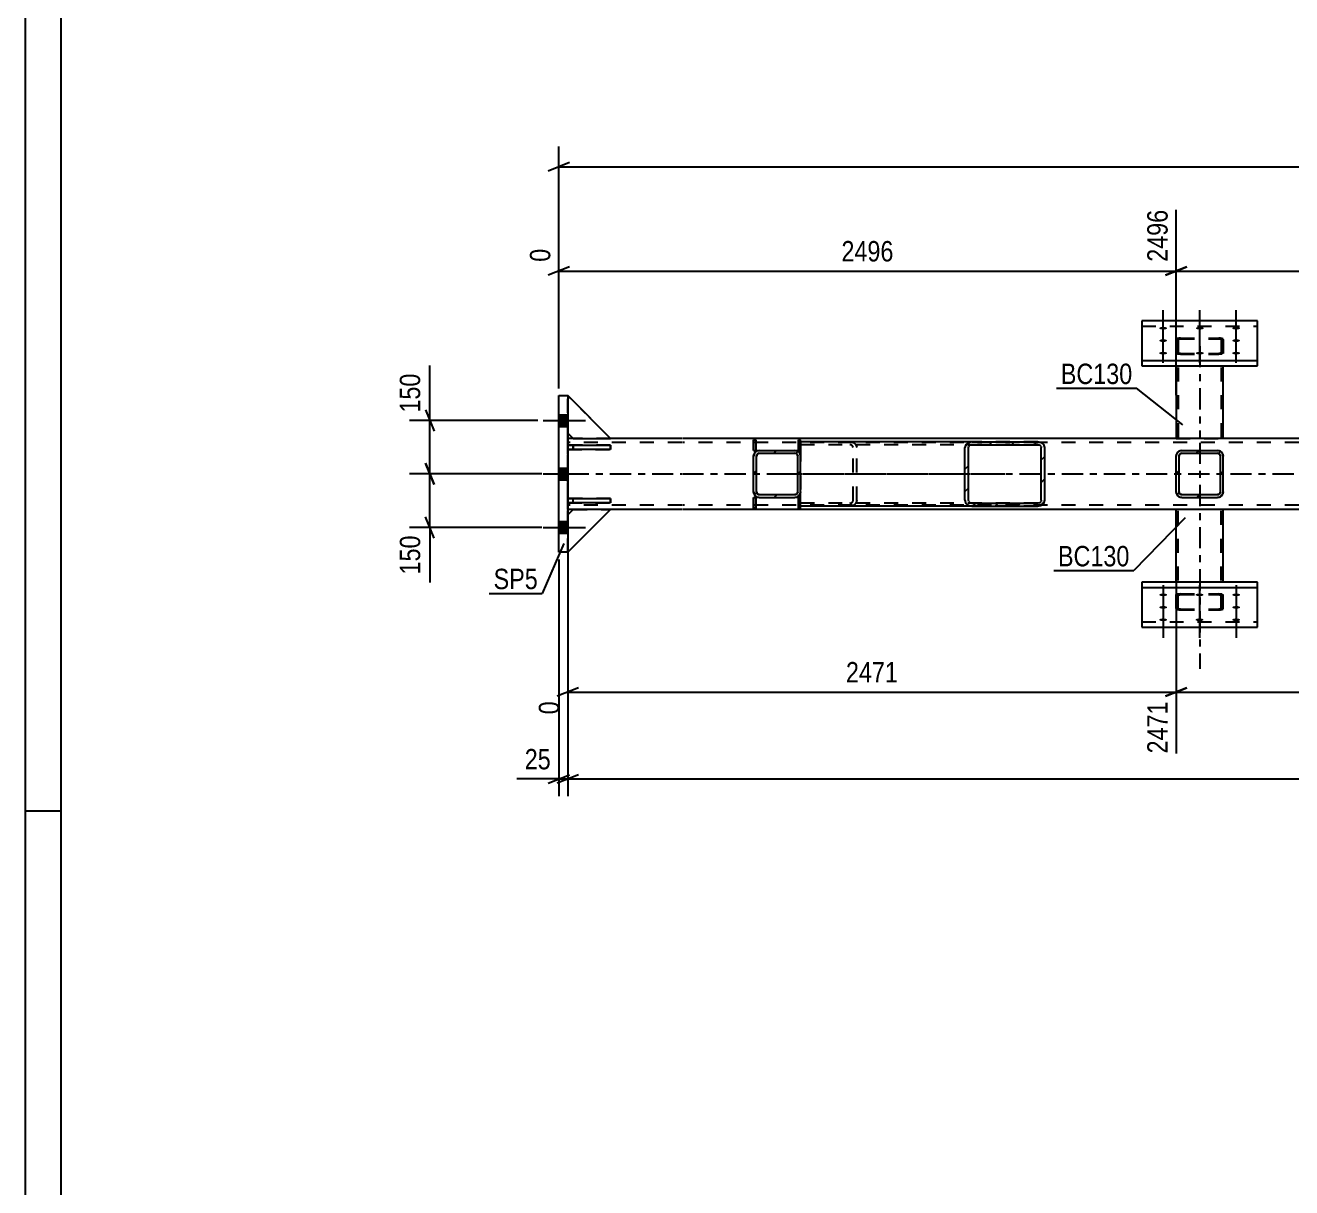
# Model space of a CAD drawing. Header units: millimetres. Extents: x 0 to 1189, y 0 to 841.
# Drawn here: x 0 to 177.8, y 245.1 to 408.3 of the extents above; entities that cross this region are included whole.
import ezdxf

# ---------------------------------------------------------------- set-up
doc = ezdxf.new("R2010")
doc.units = ezdxf.units.MM
doc.linetypes.add('DXK_LINE_DOT2', pattern=[3.9198, 1.9599, -1.9599])
doc.linetypes.add('DXK_LINE_DOT3', pattern=[5.9187, 2.979, -0.9799, 0.9799, -0.9799])
doc.styles.add('Arial Narrow', font='ARIALN.TTF', dxfattribs={"height": 0.2})

# ---------------------------------------------------------------- blocks, each defined once
blk = doc.blocks.new('Unknown-814738513-1135')
at = {"color": 5, "linetype": 'Continuous'}
for p, q in [((0, 841), (0, 0)), ((5, 836), (5, 5)), ((5, 298), (0, 298))]:
    blk.add_line(p, q, dxfattribs=at)
blk = doc.blocks.new('Part-814738513-6365 - 6341')
at = {"color": 2, "linetype": 'Continuous'}
for p, q in [((173.01, 330.15), (156.76, 330.15)), ((156.76, 330.15), (156.76, 323.84)), ((156.76, 329.4), (173.01, 329.4)), ((173.01, 323.84), (173.01, 330.15)), ((156.76, 323.84), (173.01, 323.84))]:
    blk.add_line(p, q, dxfattribs=at)
at = {"color": 7, "linetype": 'DXK_LINE_DOT2'}
blk.add_line((156.76, 324.59), (173.01, 324.59), dxfattribs=at)
blk = doc.blocks.new('Bolt-814738513-6357 - 6341')
at = {"linetype": 'Continuous'}
for points in [[(159.76, 365.62), (159.65, 365.62), (159.54, 365.64), (159.44, 365.66), (159.35, 365.68), (159.29, 365.71), (159.24, 365.75), (159.22, 365.79), (159.22, 365.83), (159.24, 365.87), (159.29, 365.9), (159.35, 365.93), (159.44, 365.96), (159.54, 365.98), (159.65, 365.99), (159.76, 366), (159.88, 365.99), (159.99, 365.98), (160.09, 365.96), (160.17, 365.93), (160.24, 365.9), (160.29, 365.87), (160.31, 365.83), (160.31, 365.79), (160.29, 365.75), (160.24, 365.71), (160.17, 365.68), (160.09, 365.66), (159.99, 365.64), (159.88, 365.62)], [(164.91, 365.62), (164.8, 365.62), (164.69, 365.64), (164.59, 365.66), (164.5, 365.68), (164.44, 365.71), (164.39, 365.75), (164.37, 365.79), (164.37, 365.83), (164.39, 365.87), (164.44, 365.9), (164.5, 365.93), (164.59, 365.96), (164.69, 365.98), (164.8, 365.99), (164.91, 366), (165.03, 365.99), (165.14, 365.98), (165.24, 365.96), (165.32, 365.93), (165.39, 365.9), (165.44, 365.87), (165.46, 365.83), (165.46, 365.79), (165.44, 365.75), (165.39, 365.71), (165.32, 365.68), (165.24, 365.66), (165.14, 365.64), (165.03, 365.62)], [(170.01, 365.62), (169.9, 365.62), (169.79, 365.64), (169.69, 365.66), (169.6, 365.68), (169.54, 365.71), (169.49, 365.75), (169.47, 365.79), (169.47, 365.83), (169.49, 365.87), (169.54, 365.9), (169.6, 365.93), (169.69, 365.96), (169.79, 365.98), (169.9, 365.99), (170.01, 366), (170.13, 365.99), (170.24, 365.98), (170.34, 365.96), (170.42, 365.93), (170.49, 365.9), (170.54, 365.87), (170.56, 365.83), (170.56, 365.79), (170.54, 365.75), (170.49, 365.71), (170.42, 365.68), (170.34, 365.66), (170.24, 365.64), (170.13, 365.62)], [(159.76, 363.88), (159.65, 363.88), (159.54, 363.89), (159.44, 363.91), (159.35, 363.94), (159.29, 363.97), (159.24, 364.01), (159.22, 364.04), (159.22, 364.08), (159.24, 364.12), (159.29, 364.16), (159.35, 364.19), (159.44, 364.22), (159.54, 364.24), (159.65, 364.25), (159.76, 364.25), (159.88, 364.25), (159.99, 364.24), (160.09, 364.22), (160.17, 364.19), (160.24, 364.16), (160.29, 364.12), (160.31, 364.08), (160.31, 364.04), (160.29, 364.01), (160.24, 363.97), (160.17, 363.94), (160.09, 363.91), (159.99, 363.89), (159.88, 363.88)], [(170.01, 363.88), (169.9, 363.88), (169.79, 363.89), (169.69, 363.91), (169.6, 363.94), (169.54, 363.97), (169.49, 364.01), (169.47, 364.04), (169.47, 364.08), (169.49, 364.12), (169.54, 364.16), (169.6, 364.19), (169.69, 364.22), (169.79, 364.24), (169.9, 364.25), (170.01, 364.25), (170.13, 364.25), (170.24, 364.24), (170.34, 364.22), (170.42, 364.19), (170.49, 364.16), (170.54, 364.12), (170.56, 364.08), (170.56, 364.04), (170.54, 364.01), (170.49, 363.97), (170.42, 363.94), (170.34, 363.91), (170.24, 363.89), (170.13, 363.88)], [(159.76, 362.11), (159.65, 362.12), (159.54, 362.13), (159.44, 362.15), (159.35, 362.18), (159.29, 362.21), (159.24, 362.24), (159.22, 362.28), (159.22, 362.32), (159.24, 362.36), (159.29, 362.4), (159.35, 362.43), (159.44, 362.45), (159.54, 362.47), (159.65, 362.49), (159.76, 362.49), (159.88, 362.49), (159.99, 362.47), (160.09, 362.45), (160.17, 362.43), (160.24, 362.4), (160.29, 362.36), (160.31, 362.32), (160.31, 362.28), (160.29, 362.24), (160.24, 362.21), (160.17, 362.18), (160.09, 362.15), (159.99, 362.13), (159.88, 362.12)], [(164.91, 362.11), (164.8, 362.12), (164.69, 362.13), (164.59, 362.15), (164.5, 362.18), (164.44, 362.21), (164.39, 362.24), (164.37, 362.28), (164.37, 362.32), (164.39, 362.36), (164.44, 362.4), (164.5, 362.43), (164.59, 362.45), (164.69, 362.47), (164.8, 362.49), (164.91, 362.49), (165.03, 362.49), (165.14, 362.47), (165.24, 362.45), (165.32, 362.43), (165.39, 362.4), (165.44, 362.36), (165.46, 362.32), (165.46, 362.28), (165.44, 362.24), (165.39, 362.21), (165.32, 362.18), (165.24, 362.15), (165.14, 362.13), (165.03, 362.12)], [(170.01, 362.11), (169.9, 362.12), (169.79, 362.13), (169.69, 362.15), (169.6, 362.18), (169.54, 362.21), (169.49, 362.24), (169.47, 362.28), (169.47, 362.32), (169.49, 362.36), (169.54, 362.4), (169.6, 362.43), (169.69, 362.45), (169.79, 362.47), (169.9, 362.49), (170.01, 362.49), (170.13, 362.49), (170.24, 362.47), (170.34, 362.45), (170.42, 362.43), (170.49, 362.4), (170.54, 362.36), (170.56, 362.32), (170.56, 362.28), (170.54, 362.24), (170.49, 362.21), (170.42, 362.18), (170.34, 362.15), (170.24, 362.13), (170.13, 362.12)]]:
    blk.add_hatch(color=1, dxfattribs=at).paths.add_polyline_path(points)
at = {"color": 1, "linetype": 'Continuous'}
for p, q in [((159.76, 364.44), (159.76, 368.34)), ((164.91, 364.44), (164.91, 368.34)), ((170.01, 364.44), (170.01, 368.34)), ((159.76, 362.7), (159.76, 366.6)), ((170.01, 362.7), (170.01, 366.6)), ((159.76, 360.94), (159.76, 364.84)), ((164.91, 360.94), (164.91, 364.84)), ((170.01, 360.94), (170.01, 364.84))]:
    blk.add_line(p, q, dxfattribs=at)
blk = doc.blocks.new('Part-814738513-6400 - 6341')
at = {"color": 7, "linetype": 'DXK_LINE_DOT2'}
for p, q in [((82.16, 350.34), (76.16, 356.34)), ((76.16, 356.34), (76.16, 351.09)), ((76.16, 351.09), (76.91, 350.34)), ((76.91, 350.34), (82.16, 350.34))]:
    blk.add_line(p, q, dxfattribs=at)
blk = doc.blocks.new('Part-814738513-6358 - 6341')
at = {"color": 2, "linetype": 'Continuous'}
for p, q in [((173.01, 366.83), (156.76, 366.83)), ((156.76, 366.83), (156.76, 360.52)), ((173.01, 360.52), (173.01, 366.83)), ((156.76, 361.28), (173.01, 361.28)), ((156.76, 360.52), (173.01, 360.52))]:
    blk.add_line(p, q, dxfattribs=at)
at = {"color": 7, "linetype": 'DXK_LINE_DOT2'}
blk.add_line((156.76, 366.08), (173.01, 366.08), dxfattribs=at)
blk = doc.blocks.new('Bolt-814738513-6364 - 6341')
at = {"linetype": 'Continuous'}
for points in [[(159.76, 328.56), (159.88, 328.55), (159.99, 328.54), (160.09, 328.52), (160.17, 328.5), (160.24, 328.46), (160.29, 328.43), (160.31, 328.39), (160.31, 328.35), (160.29, 328.31), (160.24, 328.28), (160.17, 328.24), (160.09, 328.22), (159.99, 328.2), (159.88, 328.19), (159.76, 328.18), (159.65, 328.19), (159.54, 328.2), (159.44, 328.22), (159.35, 328.24), (159.29, 328.28), (159.24, 328.31), (159.22, 328.35), (159.22, 328.39), (159.24, 328.43), (159.29, 328.46), (159.35, 328.5), (159.44, 328.52), (159.54, 328.54), (159.65, 328.55)], [(164.86, 328.56), (164.98, 328.55), (165.09, 328.54), (165.19, 328.52), (165.27, 328.5), (165.34, 328.46), (165.39, 328.43), (165.41, 328.39), (165.41, 328.35), (165.39, 328.31), (165.34, 328.28), (165.27, 328.24), (165.19, 328.22), (165.09, 328.2), (164.98, 328.19), (164.86, 328.18), (164.75, 328.19), (164.64, 328.2), (164.54, 328.22), (164.45, 328.24), (164.39, 328.28), (164.34, 328.31), (164.32, 328.35), (164.32, 328.39), (164.34, 328.43), (164.39, 328.46), (164.45, 328.5), (164.54, 328.52), (164.64, 328.54), (164.75, 328.55)], [(170.01, 328.56), (170.13, 328.55), (170.24, 328.54), (170.34, 328.52), (170.42, 328.5), (170.49, 328.46), (170.54, 328.43), (170.56, 328.39), (170.56, 328.35), (170.54, 328.31), (170.49, 328.28), (170.42, 328.24), (170.34, 328.22), (170.24, 328.2), (170.13, 328.19), (170.01, 328.18), (169.9, 328.19), (169.79, 328.2), (169.69, 328.22), (169.6, 328.24), (169.54, 328.28), (169.49, 328.31), (169.47, 328.35), (169.47, 328.39), (169.49, 328.43), (169.54, 328.46), (169.6, 328.5), (169.69, 328.52), (169.79, 328.54), (169.9, 328.55)], [(159.76, 326.8), (159.88, 326.79), (159.99, 326.78), (160.09, 326.76), (160.17, 326.74), (160.24, 326.7), (160.29, 326.67), (160.31, 326.63), (160.31, 326.59), (160.29, 326.55), (160.24, 326.52), (160.17, 326.48), (160.09, 326.46), (159.99, 326.44), (159.88, 326.43), (159.76, 326.42), (159.65, 326.43), (159.54, 326.44), (159.44, 326.46), (159.35, 326.48), (159.29, 326.52), (159.24, 326.55), (159.22, 326.59), (159.22, 326.63), (159.24, 326.67), (159.29, 326.7), (159.35, 326.74), (159.44, 326.76), (159.54, 326.78), (159.65, 326.79)], [(170.01, 326.8), (170.13, 326.79), (170.24, 326.78), (170.34, 326.76), (170.42, 326.74), (170.49, 326.7), (170.54, 326.67), (170.56, 326.63), (170.56, 326.59), (170.54, 326.55), (170.49, 326.52), (170.42, 326.48), (170.34, 326.46), (170.24, 326.44), (170.13, 326.43), (170.01, 326.42), (169.9, 326.43), (169.79, 326.44), (169.69, 326.46), (169.6, 326.48), (169.54, 326.52), (169.49, 326.55), (169.47, 326.59), (169.47, 326.63), (169.49, 326.67), (169.54, 326.7), (169.6, 326.74), (169.69, 326.76), (169.79, 326.78), (169.9, 326.79)], [(159.76, 325.05), (159.88, 325.05), (159.99, 325.04), (160.09, 325.02), (160.17, 324.99), (160.24, 324.96), (160.29, 324.92), (160.31, 324.88), (160.31, 324.85), (160.29, 324.81), (160.24, 324.77), (160.17, 324.74), (160.09, 324.71), (159.99, 324.69), (159.88, 324.68), (159.76, 324.68), (159.65, 324.68), (159.54, 324.69), (159.44, 324.71), (159.35, 324.74), (159.29, 324.77), (159.24, 324.81), (159.22, 324.85), (159.22, 324.88), (159.24, 324.92), (159.29, 324.96), (159.35, 324.99), (159.44, 325.02), (159.54, 325.04), (159.65, 325.05)], [(164.86, 325.05), (164.98, 325.05), (165.09, 325.04), (165.19, 325.02), (165.27, 324.99), (165.34, 324.96), (165.39, 324.92), (165.41, 324.88), (165.41, 324.85), (165.39, 324.81), (165.34, 324.77), (165.27, 324.74), (165.19, 324.71), (165.09, 324.69), (164.98, 324.68), (164.86, 324.68), (164.75, 324.68), (164.64, 324.69), (164.54, 324.71), (164.45, 324.74), (164.39, 324.77), (164.34, 324.81), (164.32, 324.85), (164.32, 324.88), (164.34, 324.92), (164.39, 324.96), (164.45, 324.99), (164.54, 325.02), (164.64, 325.04), (164.75, 325.05)], [(170.01, 325.05), (170.13, 325.05), (170.24, 325.04), (170.34, 325.02), (170.42, 324.99), (170.49, 324.96), (170.54, 324.92), (170.56, 324.88), (170.56, 324.85), (170.54, 324.81), (170.49, 324.77), (170.42, 324.74), (170.34, 324.71), (170.24, 324.69), (170.13, 324.68), (170.01, 324.68), (169.9, 324.68), (169.79, 324.69), (169.69, 324.71), (169.6, 324.74), (169.54, 324.77), (169.49, 324.81), (169.47, 324.85), (169.47, 324.88), (169.49, 324.92), (169.54, 324.96), (169.6, 324.99), (169.69, 325.02), (169.79, 325.04), (169.9, 325.05)]]:
    blk.add_hatch(color=1, dxfattribs=at).paths.add_polyline_path(points)
at = {"color": 1, "linetype": 'Continuous'}
for p, q in [((159.76, 329.73), (159.76, 325.83)), ((164.86, 329.73), (164.86, 325.83)), ((170.01, 329.73), (170.01, 325.83)), ((159.76, 327.97), (159.76, 324.07)), ((170.01, 327.97), (170.01, 324.07)), ((159.76, 326.23), (159.76, 322.33)), ((164.86, 326.23), (164.86, 322.33)), ((170.01, 326.23), (170.01, 322.33))]:
    blk.add_line(p, q, dxfattribs=at)
blk = doc.blocks.new('Part-814738513-6370 - 6341')
at = {"color": 7, "linetype": 'DXK_LINE_DOT2'}
for p, q in [((161.63, 364.3), (161.59, 364.23)), ((161.59, 364.23), (161.59, 360.52)), ((161.76, 364.37), (161.63, 364.3)), ((161.96, 364.42), (161.76, 364.37)), ((161.89, 364.23), (161.91, 364.27)), ((161.89, 364.23), (161.89, 350.34)), ((161.91, 364.27), (161.98, 364.3)), ((162.19, 364.43), (161.96, 364.42)), ((161.98, 364.3), (162.07, 364.32)), ((162.07, 364.32), (162.19, 364.33)), ((162.19, 364.43), (167.59, 364.43)), ((162.19, 364.33), (167.59, 364.33)), ((167.82, 364.42), (167.59, 364.43)), ((167.59, 364.33), (167.7, 364.32)), ((167.7, 364.32), (167.8, 364.3)), ((167.8, 364.3), (167.86, 364.27)), ((168.01, 364.37), (167.82, 364.42)), ((167.86, 364.27), (167.89, 364.23)), ((167.89, 364.23), (167.89, 350.34)), ((168.14, 364.3), (168.01, 364.37)), ((168.19, 364.23), (168.14, 364.3)), ((168.19, 364.23), (168.19, 360.52)), ((161.59, 362.38), (161.63, 362.3)), ((161.63, 362.3), (161.76, 362.23)), ((161.76, 362.23), (161.96, 362.19)), ((161.91, 362.34), (161.89, 362.38)), ((161.98, 362.31), (161.91, 362.34)), ((161.96, 362.19), (162.19, 362.17)), ((162.07, 362.28), (161.98, 362.31)), ((162.19, 362.28), (162.07, 362.28)), ((162.19, 362.28), (167.59, 362.28)), ((162.19, 362.17), (167.59, 362.17)), ((167.7, 362.28), (167.59, 362.28)), ((167.59, 362.17), (167.82, 362.19)), ((167.8, 362.31), (167.7, 362.28)), ((167.86, 362.34), (167.8, 362.31)), ((167.82, 362.19), (168.01, 362.23)), ((167.89, 362.38), (167.86, 362.34)), ((168.01, 362.23), (168.14, 362.3)), ((168.14, 362.3), (168.19, 362.38)), ((161.59, 350.34), (168.19, 350.34))]:
    blk.add_line(p, q, dxfattribs=at)
at = {"color": 7, "linetype": 'DXK_LINE_DOT3'}
blk.add_line((164.89, 363.3), (164.89, 350.34), dxfattribs=at)
at = {"color": 2, "linetype": 'Continuous'}
for p, q in [((161.59, 360.52), (161.59, 350.34)), ((168.19, 350.34), (168.19, 360.52))]:
    blk.add_line(p, q, dxfattribs=at)
blk = doc.blocks.new('Part-814738513-6372 - 6341')
at = {"color": 7, "linetype": 'DXK_LINE_DOT3'}
blk.add_line((164.89, 349.73), (164.89, 317.97), dxfattribs=at)
at = {"color": 2, "linetype": 'Continuous'}
for p, q in [((161.59, 330.15), (161.59, 340.34)), ((168.19, 330.15), (168.19, 340.34))]:
    blk.add_line(p, q, dxfattribs=at)
at = {"color": 7, "linetype": 'DXK_LINE_DOT2'}
for p, q in [((168.19, 340.34), (161.59, 340.34)), ((161.89, 326.45), (161.89, 340.34)), ((167.89, 326.45), (167.89, 340.34)), ((161.59, 326.45), (161.59, 330.15)), ((168.19, 326.45), (168.19, 330.15)), ((161.63, 328.37), (161.59, 328.29)), ((161.76, 328.44), (161.63, 328.37)), ((161.96, 328.48), (161.76, 328.44)), ((161.89, 328.29), (161.91, 328.33)), ((161.91, 328.33), (161.98, 328.37)), ((162.19, 328.5), (161.96, 328.48)), ((161.98, 328.37), (162.07, 328.39)), ((162.07, 328.39), (162.19, 328.4)), ((162.19, 328.5), (167.59, 328.5)), ((162.19, 328.4), (167.59, 328.4)), ((167.82, 328.48), (167.59, 328.5)), ((167.59, 328.4), (167.7, 328.39)), ((167.7, 328.39), (167.8, 328.37)), ((167.8, 328.37), (167.86, 328.33)), ((168.01, 328.44), (167.82, 328.48)), ((167.86, 328.33), (167.89, 328.29)), ((168.14, 328.37), (168.01, 328.44)), ((168.19, 328.29), (168.14, 328.37)), ((161.59, 326.45), (161.63, 326.37)), ((161.63, 326.37), (161.76, 326.3)), ((161.76, 326.3), (161.96, 326.26)), ((161.91, 326.41), (161.89, 326.45)), ((161.98, 326.37), (161.91, 326.41)), ((161.96, 326.26), (162.19, 326.24)), ((162.07, 326.35), (161.98, 326.37)), ((162.19, 326.34), (162.07, 326.35)), ((162.19, 326.34), (167.59, 326.34)), ((162.19, 326.24), (167.59, 326.24)), ((167.7, 326.35), (167.59, 326.34)), ((167.59, 326.24), (167.82, 326.26)), ((167.8, 326.37), (167.7, 326.35)), ((167.86, 326.41), (167.8, 326.37)), ((167.82, 326.26), (168.01, 326.3)), ((167.89, 326.45), (167.86, 326.41)), ((168.01, 326.3), (168.14, 326.37)), ((168.14, 326.37), (168.19, 326.45))]:
    blk.add_line(p, q, dxfattribs=at)
blk = doc.blocks.new('Part-814738513-6373 - 6341')
at = {"linetype": 'Continuous'}
h = blk.add_hatch(dxfattribs=at)
h.set_pattern_fill('', scale=0.7, style=0, pattern_type=0)
h.set_pattern_definition([(45, (108.3623, 342.097), (-1.57154, 1.57154), [])])
h.paths.add_polyline_path([(108.06, 342.04), (108.36, 342.1), (108.62, 342.27), (108.8, 342.53), (108.86, 342.84), (108.86, 347.84), (108.8, 348.14), (108.62, 348.4), (108.36, 348.58), (108.06, 348.64), (103.06, 348.64), (102.75, 348.58), (102.49, 348.4), (102.32, 348.14), (102.26, 347.84), (102.26, 342.84), (102.32, 342.53), (102.49, 342.27), (102.75, 342.1), (103.06, 342.04)])
h.paths.add_polyline_path([(102.9, 342.47), (102.77, 342.55), (102.69, 342.68), (102.66, 342.84), (102.66, 347.84), (102.69, 347.99), (102.77, 348.12), (102.9, 348.21), (103.06, 348.24), (108.06, 348.24), (108.21, 348.21), (108.34, 348.12), (108.43, 347.99), (108.46, 347.84), (108.46, 342.84), (108.43, 342.68), (108.34, 342.55), (108.21, 342.47), (108.06, 342.44), (103.06, 342.44)])
at = {"color": 7, "linetype": 'DXK_LINE_DOT2'}
for p, q in [((102.75, 348.58), (103.06, 348.64)), ((103.06, 348.64), (108.06, 348.64)), ((108.06, 348.64), (108.36, 348.58)), ((102.26, 347.84), (102.32, 348.14)), ((102.26, 342.84), (102.26, 347.84)), ((102.69, 347.99), (102.66, 347.84)), ((102.66, 342.84), (102.66, 347.84)), ((103.06, 348.24), (102.9, 348.21)), ((103.06, 348.24), (108.06, 348.24)), ((108.21, 348.21), (108.06, 348.24)), ((108.46, 347.84), (108.43, 347.99)), ((108.46, 342.84), (108.46, 347.84)), ((108.8, 348.14), (108.86, 347.84)), ((108.86, 342.84), (108.86, 347.84)), ((102.32, 342.53), (102.26, 342.84)), ((102.66, 342.84), (102.69, 342.68)), ((103.06, 342.04), (102.75, 342.1)), ((102.9, 342.47), (103.06, 342.44)), ((103.06, 342.44), (108.06, 342.44)), ((103.06, 342.04), (108.06, 342.04)), ((108.06, 342.44), (108.21, 342.47)), ((108.36, 342.1), (108.06, 342.04)), ((108.43, 342.68), (108.46, 342.84)), ((108.86, 342.84), (108.8, 342.53))]:
    blk.add_line(p, q, dxfattribs=at)
at = {"color": 2, "linetype": 'Continuous'}
for p, q in [((103.06, 348.64), (102.75, 348.58)), ((103.06, 348.64), (108.06, 348.64)), ((108.36, 348.58), (108.06, 348.64)), ((102.32, 348.14), (102.26, 347.84)), ((102.26, 342.84), (102.26, 347.84)), ((102.66, 347.84), (102.69, 347.99)), ((102.66, 342.84), (102.66, 347.84)), ((102.9, 348.21), (103.06, 348.24)), ((103.06, 348.24), (108.06, 348.24)), ((108.06, 348.24), (108.21, 348.21)), ((108.43, 347.99), (108.46, 347.84)), ((108.46, 342.84), (108.46, 347.84)), ((108.86, 347.84), (108.8, 348.14)), ((108.86, 342.84), (108.86, 347.84)), ((102.26, 342.84), (102.32, 342.53)), ((102.69, 342.68), (102.66, 342.84)), ((102.75, 342.1), (103.06, 342.04)), ((103.06, 342.44), (102.9, 342.47)), ((103.06, 342.44), (108.06, 342.44)), ((103.06, 342.04), (108.06, 342.04)), ((108.21, 342.47), (108.06, 342.44)), ((108.06, 342.04), (108.36, 342.1)), ((108.46, 342.84), (108.43, 342.68)), ((108.8, 342.53), (108.86, 342.84))]:
    blk.add_line(p, q, dxfattribs=at)
at = {"color": 7, "linetype": 'DXK_LINE_DOT3'}
blk.add_line((105.56, 345.34), (105.56, 345.34), dxfattribs=at)
at = {"color": 7, "linetype": 'DXK_LINE_DOT2'}
for centre, radius, start, end in [((103.06, 347.84), 0.8, 112.5, 157.5), ((108.06, 347.84), 0.8, 22.5, 67.5), ((103.06, 347.84), 0.4, 112.5, 157.5), ((108.06, 347.84), 0.4, 22.5, 67.5), ((103.06, 342.84), 0.8, 202.5, 247.5), ((103.06, 342.84), 0.4, 202.5, 247.5), ((108.06, 342.84), 0.4, 292.5, 337.5), ((108.06, 342.84), 0.8, 292.5, 337.5)]:
    blk.add_arc(centre, radius, start, end, dxfattribs=at)
at = {"color": 2, "linetype": 'Continuous'}
for centre, radius, start, end in [((103.06, 347.84), 0.8, 112.5, 157.5), ((108.06, 347.84), 0.8, 22.5, 67.5), ((103.06, 347.84), 0.4, 112.5, 157.5), ((108.06, 347.84), 0.4, 22.5, 67.5), ((103.06, 342.84), 0.8, 202.5, 247.5), ((103.06, 342.84), 0.4, 202.5, 247.5), ((108.06, 342.84), 0.4, 292.5, 337.5), ((108.06, 342.84), 0.8, 292.5, 337.5)]:
    blk.add_arc(centre, radius, start, end, dxfattribs=at)
blk = doc.blocks.new('Part-814738513-6374 - 6341')
at = {"linetype": 'Continuous'}
h = blk.add_hatch(dxfattribs=at)
h.set_pattern_fill('', scale=0.7, style=0, pattern_type=0)
h.set_pattern_definition([(45, (142.5288, 340.897), (-1.57154, 1.57154), [])])
h.paths.add_polyline_path([(142.15, 340.84), (142.53, 340.9), (142.85, 341.07), (143.07, 341.33), (143.14, 341.64), (143.14, 349.04), (143.07, 349.34), (142.85, 349.6), (142.53, 349.78), (142.15, 349.84), (132.92, 349.84), (132.54, 349.78), (132.22, 349.6), (132, 349.34), (131.92, 349.04), (131.92, 341.64), (132, 341.33), (132.22, 341.07), (132.54, 340.9), (132.92, 340.84)])
h.paths.add_polyline_path([(132.73, 341.27), (132.57, 341.35), (132.46, 341.48), (132.42, 341.64), (132.42, 349.04), (132.46, 349.19), (132.57, 349.32), (132.73, 349.41), (132.92, 349.44), (142.15, 349.44), (142.34, 349.41), (142.5, 349.32), (142.61, 349.19), (142.65, 349.04), (142.65, 341.64), (142.61, 341.48), (142.5, 341.35), (142.34, 341.27), (142.15, 341.24), (132.92, 341.24)])
at = {"color": 2, "linetype": 'Continuous'}
for p, q in [((132.92, 349.84), (108.86, 349.84)), ((108.86, 348.64), (108.86, 347.84)), ((132, 349.34), (131.92, 349.04)), ((131.92, 341.64), (131.92, 349.04)), ((132.42, 349.04), (132.46, 349.19)), ((132.42, 341.64), (132.42, 349.04)), ((132.92, 349.84), (132.54, 349.78)), ((132.73, 349.41), (132.92, 349.44)), ((132.92, 349.84), (142.15, 349.84)), ((132.92, 349.44), (142.15, 349.44)), ((142.53, 349.78), (142.15, 349.84)), ((142.15, 349.44), (142.34, 349.41)), ((142.61, 349.19), (142.65, 349.04)), ((142.65, 341.64), (142.65, 349.04)), ((143.14, 349.04), (143.07, 349.34)), ((143.14, 341.64), (143.14, 349.04)), ((108.86, 342.04), (108.86, 342.84)), ((131.92, 341.64), (132, 341.33)), ((132.46, 341.48), (132.42, 341.64)), ((142.65, 341.64), (142.61, 341.48)), ((143.07, 341.33), (143.14, 341.64)), ((132.92, 340.84), (108.86, 340.84)), ((132.54, 340.9), (132.92, 340.84)), ((132.92, 341.24), (132.73, 341.27)), ((132.92, 341.24), (142.15, 341.24)), ((132.92, 340.84), (142.15, 340.84)), ((142.34, 341.27), (142.15, 341.24)), ((142.15, 340.84), (142.53, 340.9))]:
    blk.add_line(p, q, dxfattribs=at)
at = {"color": 7, "linetype": 'DXK_LINE_DOT2'}
for p, q in [((108.86, 349.84), (108.86, 348.64)), ((142.15, 349.44), (108.86, 349.44)), ((108.86, 349.04), (108.86, 342.84)), ((115.75, 349.84), (116.13, 349.78)), ((115.94, 349.41), (115.75, 349.44)), ((116.25, 349.04), (116.21, 349.19)), ((116.25, 341.64), (116.25, 349.04)), ((116.67, 349.34), (116.75, 349.04)), ((116.75, 341.64), (116.75, 349.04)), ((142.15, 349.84), (132.92, 349.84)), ((108.86, 342.84), (108.86, 347.84)), ((108.86, 340.84), (108.86, 342.04)), ((116.21, 341.48), (116.25, 341.64)), ((116.75, 341.64), (116.67, 341.33)), ((142.15, 341.24), (108.86, 341.24)), ((115.75, 341.24), (115.94, 341.27)), ((116.13, 340.9), (115.75, 340.84)), ((142.15, 340.84), (132.92, 340.84))]:
    blk.add_line(p, q, dxfattribs=at)
at = {"color": 7, "linetype": 'DXK_LINE_DOT3'}
blk.add_line((105.17, 345.34), (137.53, 345.34), dxfattribs=at)
at = {"color": 7, "linetype": 'DXK_LINE_DOT2'}
for centre, radius, start, end in [((115.81, 348.96), 0.461, 29.2512, 73.2823), ((115.87, 348.89), 0.923, 29.2512, 73.2823), ((115.81, 341.71), 0.461, 286.7177, 330.7488), ((115.87, 341.78), 0.923, 286.7177, 330.7488)]:
    blk.add_arc(centre, radius, start, end, dxfattribs=at)
at = {"color": 2, "linetype": 'Continuous'}
for centre, radius, start, end in [((132.81, 348.89), 0.923, 106.7177, 150.7488), ((132.86, 348.96), 0.461, 106.7177, 150.7488), ((142.21, 348.96), 0.461, 29.2512, 73.2823), ((142.26, 348.89), 0.923, 29.2512, 73.2823), ((132.86, 341.71), 0.461, 209.2512, 253.2823), ((142.21, 341.71), 0.461, 286.7177, 330.7488), ((132.81, 341.78), 0.923, 209.2512, 253.2823), ((142.26, 341.78), 0.923, 286.7177, 330.7488)]:
    blk.add_arc(centre, radius, start, end, dxfattribs=at)
blk = doc.blocks.new('Part-814738513-6403 - 6341')
at = {"color": 2, "linetype": 'Continuous'}
for p, q in [((82.16, 350.34), (76.16, 356.34)), ((76.16, 351.09), (76.91, 350.34)), ((76.91, 350.34), (82.16, 350.34))]:
    blk.add_line(p, q, dxfattribs=at)
at = {"color": 7, "linetype": 'DXK_LINE_DOT2'}
blk.add_line((76.16, 356.34), (76.16, 351.09), dxfattribs=at)
blk = doc.blocks.new('Part-814738513-6406 - 6341')
at = {"color": 7, "linetype": 'DXK_LINE_DOT2'}
for p, q in [((82.16, 350.34), (76.16, 356.34)), ((76.16, 356.34), (76.16, 351.09)), ((76.16, 351.09), (76.91, 350.34)), ((76.91, 350.34), (82.16, 350.34))]:
    blk.add_line(p, q, dxfattribs=at)
blk = doc.blocks.new('Part-814738513-6409 - 6341')
at = {"color": 7, "linetype": 'DXK_LINE_DOT2'}
for p, q in [((76.16, 339.59), (76.91, 340.34)), ((82.16, 340.34), (76.16, 334.34)), ((76.91, 340.34), (82.16, 340.34)), ((76.16, 334.34), (76.16, 339.59))]:
    blk.add_line(p, q, dxfattribs=at)
blk = doc.blocks.new('Part-814738513-6412 - 6341')
at = {"color": 2, "linetype": 'Continuous'}
for p, q in [((76.16, 339.59), (76.91, 340.34)), ((82.16, 340.34), (76.16, 334.34)), ((82.16, 340.34), (76.91, 340.34))]:
    blk.add_line(p, q, dxfattribs=at)
at = {"color": 7, "linetype": 'DXK_LINE_DOT2'}
blk.add_line((76.16, 334.34), (76.16, 339.59), dxfattribs=at)
blk = doc.blocks.new('Part-814738513-6415 - 6341')
at = {"color": 7, "linetype": 'DXK_LINE_DOT2'}
for p, q in [((76.16, 339.59), (76.91, 340.34)), ((82.16, 340.34), (76.16, 334.34)), ((76.91, 340.34), (82.16, 340.34)), ((76.16, 334.34), (76.16, 339.59))]:
    blk.add_line(p, q, dxfattribs=at)
blk = doc.blocks.new('Part-814738513-6480 - 6341')
at = {"color": 2, "linetype": 'Continuous'}
for p, q in [((108.86, 350.14), (108.56, 350.14)), ((108.56, 348.64), (108.56, 350.14)), ((108.56, 348.64), (108.56, 350.14)), ((108.86, 348.64), (108.56, 348.64)), ((108.86, 348.64), (108.86, 350.14))]:
    blk.add_line(p, q, dxfattribs=at)
at = {"color": 7, "linetype": 'DXK_LINE_DOT2'}
for p, q in [((108.56, 350.14), (108.56, 350.14)), ((108.56, 348.64), (108.56, 348.64)), ((108.86, 348.64), (108.86, 350.14))]:
    blk.add_line(p, q, dxfattribs=at)
blk = doc.blocks.new('Part-814738513-6416 - 6341')
at = {"color": 2, "linetype": 'Continuous'}
for p, q in [((76.16, 341.89), (82.16, 341.89)), ((76.16, 341.29), (76.16, 341.89)), ((82.16, 341.89), (82.16, 341.29)), ((82.16, 341.29), (76.16, 341.29))]:
    blk.add_line(p, q, dxfattribs=at)
at = {"color": 7, "linetype": 'DXK_LINE_DOT2'}
blk.add_line((76.91, 341.29), (76.91, 341.89), dxfattribs=at)
blk = doc.blocks.new('Part-814738513-6481 - 6341')
at = {"color": 2, "linetype": 'Continuous'}
for p, q in [((102.26, 342.04), (102.26, 342.04)), ((102.26, 342.04), (102.26, 340.54)), ((102.26, 342.04), (102.56, 342.04)), ((102.56, 342.04), (102.56, 342.04)), ((102.56, 342.04), (102.56, 340.54)), ((102.56, 340.54), (102.26, 340.54)), ((102.56, 340.54), (102.56, 340.54))]:
    blk.add_line(p, q, dxfattribs=at)
at = {"color": 7, "linetype": 'DXK_LINE_DOT2'}
for p, q in [((102.26, 340.54), (102.26, 342.04)), ((102.56, 342.04), (102.56, 340.54))]:
    blk.add_line(p, q, dxfattribs=at)
blk = doc.blocks.new('Part-814738513-6417 - 6341')
at = {"color": 2, "linetype": 'Continuous'}
for p, q in [((76.16, 349.39), (82.16, 349.39)), ((76.16, 348.79), (76.16, 349.39)), ((82.16, 348.79), (76.16, 348.79)), ((82.16, 349.39), (82.16, 348.79))]:
    blk.add_line(p, q, dxfattribs=at)
at = {"color": 7, "linetype": 'DXK_LINE_DOT2'}
blk.add_line((76.91, 348.79), (76.91, 349.39), dxfattribs=at)
blk = doc.blocks.new('Part-814738513-6418 - 6341')
at = {"color": 7, "linetype": 'DXK_LINE_DOT2'}
for p, q in [((82.16, 341.89), (76.16, 341.89)), ((76.16, 341.89), (76.16, 341.29)), ((76.91, 341.29), (76.91, 341.89)), ((82.16, 341.29), (82.16, 341.89)), ((76.16, 341.29), (82.16, 341.29))]:
    blk.add_line(p, q, dxfattribs=at)
blk = doc.blocks.new('Part-814738513-6419 - 6341')
at = {"color": 7, "linetype": 'DXK_LINE_DOT2'}
for p, q in [((82.16, 349.39), (76.16, 349.39)), ((76.16, 349.39), (76.16, 348.79)), ((76.16, 348.79), (82.16, 348.79)), ((76.91, 349.39), (76.91, 348.79)), ((82.16, 348.79), (82.16, 349.39))]:
    blk.add_line(p, q, dxfattribs=at)
blk = doc.blocks.new('Part-814738513-6425 - 6341')
at = {"color": 2, "linetype": 'Continuous'}
for p, q in [((74.91, 356.34), (76.16, 356.34)), ((74.91, 334.34), (74.91, 356.34)), ((76.16, 356.34), (76.16, 334.34)), ((76.16, 334.34), (74.91, 334.34))]:
    blk.add_line(p, q, dxfattribs=at)
at = {"color": 7, "linetype": 'DXK_LINE_DOT2'}
for p, q in [((74.91, 334.34), (74.91, 356.34)), ((76.16, 334.34), (76.16, 356.34))]:
    blk.add_line(p, q, dxfattribs=at)
blk = doc.blocks.new('Part-814738513-6451 - 6341')
at = {"linetype": 'Continuous'}
h = blk.add_hatch(dxfattribs=at)
h.set_pattern_fill('', scale=0.7, style=0, pattern_type=0)
h.set_pattern_definition([(45, (167.6936, 342.097), (-1.57154, 1.57154), [])])
h.paths.add_polyline_path([(167.39, 342.04), (167.69, 342.1), (167.95, 342.27), (168.13, 342.53), (168.19, 342.84), (168.19, 347.84), (168.13, 348.14), (167.95, 348.4), (167.69, 348.58), (167.39, 348.64), (162.39, 348.64), (162.08, 348.58), (161.82, 348.4), (161.65, 348.14), (161.59, 347.84), (161.59, 342.84), (161.65, 342.53), (161.82, 342.27), (162.08, 342.1), (162.39, 342.04)])
h.paths.add_polyline_path([(162.23, 342.47), (162.1, 342.55), (162.02, 342.68), (161.99, 342.84), (161.99, 347.84), (162.02, 347.99), (162.1, 348.12), (162.23, 348.21), (162.39, 348.24), (167.39, 348.24), (167.54, 348.21), (167.67, 348.12), (167.76, 347.99), (167.79, 347.84), (167.79, 342.84), (167.76, 342.68), (167.67, 342.55), (167.54, 342.47), (167.39, 342.44), (162.39, 342.44)])
at = {"color": 7, "linetype": 'DXK_LINE_DOT2'}
for p, q in [((162.08, 348.58), (162.39, 348.64)), ((162.39, 348.64), (167.39, 348.64)), ((167.39, 348.64), (167.69, 348.58)), ((161.59, 347.84), (161.65, 348.14)), ((161.59, 342.84), (161.59, 347.84)), ((162.02, 347.99), (161.99, 347.84)), ((161.99, 342.84), (161.99, 347.84)), ((162.39, 348.24), (162.23, 348.21)), ((162.39, 348.24), (167.39, 348.24)), ((167.54, 348.21), (167.39, 348.24)), ((167.79, 347.84), (167.76, 347.99)), ((167.79, 342.84), (167.79, 347.84)), ((168.13, 348.14), (168.19, 347.84)), ((168.19, 342.84), (168.19, 347.84)), ((161.65, 342.53), (161.59, 342.84)), ((161.99, 342.84), (162.02, 342.68)), ((162.39, 342.04), (162.08, 342.1)), ((162.23, 342.47), (162.39, 342.44)), ((162.39, 342.44), (167.39, 342.44)), ((162.39, 342.04), (167.39, 342.04)), ((167.39, 342.44), (167.54, 342.47)), ((167.69, 342.1), (167.39, 342.04)), ((167.76, 342.68), (167.79, 342.84)), ((168.19, 342.84), (168.13, 342.53))]:
    blk.add_line(p, q, dxfattribs=at)
at = {"color": 2, "linetype": 'Continuous'}
for p, q in [((162.39, 348.64), (162.08, 348.58)), ((162.39, 348.64), (167.39, 348.64)), ((167.69, 348.58), (167.39, 348.64)), ((161.65, 348.14), (161.59, 347.84)), ((161.59, 342.84), (161.59, 347.84)), ((161.99, 347.84), (162.02, 347.99)), ((161.99, 342.84), (161.99, 347.84)), ((162.23, 348.21), (162.39, 348.24)), ((162.39, 348.24), (167.39, 348.24)), ((167.39, 348.24), (167.54, 348.21)), ((167.76, 347.99), (167.79, 347.84)), ((167.79, 342.84), (167.79, 347.84)), ((168.19, 347.84), (168.13, 348.14)), ((168.19, 342.84), (168.19, 347.84)), ((161.59, 342.84), (161.65, 342.53)), ((162.02, 342.68), (161.99, 342.84)), ((162.08, 342.1), (162.39, 342.04)), ((162.39, 342.44), (162.23, 342.47)), ((162.39, 342.44), (167.39, 342.44)), ((162.39, 342.04), (167.39, 342.04)), ((167.54, 342.47), (167.39, 342.44)), ((167.39, 342.04), (167.69, 342.1)), ((167.79, 342.84), (167.76, 342.68)), ((168.13, 342.53), (168.19, 342.84))]:
    blk.add_line(p, q, dxfattribs=at)
at = {"color": 7, "linetype": 'DXK_LINE_DOT2'}
for centre, radius, start, end in [((162.39, 347.84), 0.8, 112.5, 157.5), ((167.39, 347.84), 0.8, 22.5, 67.5), ((162.39, 347.84), 0.4, 112.5, 157.5), ((167.39, 347.84), 0.4, 22.5, 67.5), ((162.39, 342.84), 0.8, 202.5, 247.5), ((162.39, 342.84), 0.4, 202.5, 247.5), ((167.39, 342.84), 0.4, 292.5, 337.5), ((167.39, 342.84), 0.8, 292.5, 337.5)]:
    blk.add_arc(centre, radius, start, end, dxfattribs=at)
at = {"color": 2, "linetype": 'Continuous'}
for centre, radius, start, end in [((162.39, 347.84), 0.8, 112.5, 157.5), ((167.39, 347.84), 0.8, 22.5, 67.5), ((162.39, 347.84), 0.4, 112.5, 157.5), ((167.39, 347.84), 0.4, 22.5, 67.5), ((162.39, 342.84), 0.8, 202.5, 247.5), ((162.39, 342.84), 0.4, 202.5, 247.5), ((167.39, 342.84), 0.4, 292.5, 337.5), ((167.39, 342.84), 0.8, 292.5, 337.5)]:
    blk.add_arc(centre, radius, start, end, dxfattribs=at)
blk = doc.blocks.new('Part-814738513-6477 - 6341')
at = {"color": 2, "linetype": 'Continuous'}
for p, q in [((108.56, 340.54), (108.56, 342.04)), ((108.86, 342.04), (108.56, 342.04)), ((108.56, 340.54), (108.56, 342.04)), ((108.86, 340.54), (108.86, 342.04)), ((108.86, 340.54), (108.56, 340.54))]:
    blk.add_line(p, q, dxfattribs=at)
at = {"color": 7, "linetype": 'DXK_LINE_DOT2'}
for p, q in [((108.56, 342.04), (108.56, 342.04)), ((108.86, 340.54), (108.86, 342.04)), ((108.56, 340.54), (108.56, 340.54))]:
    blk.add_line(p, q, dxfattribs=at)
blk = doc.blocks.new('Part-814738513-6484 - 6341')
at = {"color": 2, "linetype": 'Continuous'}
for p, q in [((102.26, 350.14), (102.26, 350.14)), ((102.26, 350.14), (102.56, 350.14)), ((102.26, 348.64), (102.26, 350.14)), ((102.26, 348.64), (102.56, 348.64)), ((102.56, 350.14), (102.56, 350.14)), ((102.56, 348.64), (102.56, 350.14)), ((102.56, 348.64), (102.56, 348.64))]:
    blk.add_line(p, q, dxfattribs=at)
at = {"color": 7, "linetype": 'DXK_LINE_DOT2'}
for p, q in [((102.26, 348.64), (102.26, 350.14)), ((102.56, 350.14), (102.56, 348.64)), ((102.56, 348.64), (102.56, 348.64))]:
    blk.add_line(p, q, dxfattribs=at)
blk = doc.blocks.new('Part-814738513-6497 - 6341')
at = {"color": 2, "linetype": 'Continuous'}
for p, q in [((76.91, 350.34), (76.16, 350.34)), ((92.16, 350.34), (82.16, 350.34)), ((760.76, 350.34), (92.26, 350.34)), ((76.91, 340.34), (76.16, 340.34)), ((92.16, 340.34), (82.16, 340.34)), ((760.76, 340.34), (92.26, 340.34))]:
    blk.add_line(p, q, dxfattribs=at)
at = {"color": 7, "linetype": 'DXK_LINE_DOT2'}
for p, q in [((76.16, 340.34), (76.16, 350.34)), ((82.16, 350.34), (76.91, 350.34)), ((92.16, 349.74), (76.16, 349.74)), ((766.76, 349.74), (92.26, 349.74)), ((92.16, 340.94), (76.16, 340.94)), ((76.16, 340.34), (76.16, 340.43)), ((82.16, 340.34), (76.91, 340.34)), ((766.76, 340.94), (92.26, 340.94))]:
    blk.add_line(p, q, dxfattribs=at)
at = {"color": 7, "linetype": 'DXK_LINE_DOT3'}
for p, q in [((76.16, 345.34), (92.16, 345.34)), ((92.26, 345.34), (766.76, 345.34))]:
    blk.add_line(p, q, dxfattribs=at)
blk = doc.blocks.new('Bolt-814738513-6545 - 6341')
at = {"linetype": 'Continuous'}
for points in [[(76.16, 352.01), (76.16, 353.66), (74.91, 353.66), (74.91, 352.01)], [(76.16, 352.01), (76.16, 353.66), (74.91, 353.66), (74.91, 352.01)], [(76.16, 352.01), (76.16, 353.66), (74.91, 353.66), (74.91, 352.01)], [(76.16, 352.01), (76.16, 353.66), (74.91, 353.66), (74.91, 352.01)], [(76.16, 344.51), (76.16, 346.16), (74.91, 346.16), (74.91, 344.51)], [(76.16, 344.51), (76.16, 346.16), (74.91, 346.16), (74.91, 344.51)], [(76.16, 337.01), (76.16, 338.66), (74.91, 338.66), (74.91, 337.01)], [(76.16, 337.01), (76.16, 338.66), (74.91, 338.66), (74.91, 337.01)], [(76.16, 337.01), (76.16, 338.66), (74.91, 338.66), (74.91, 337.01)], [(76.16, 337.01), (76.16, 338.66), (74.91, 338.66), (74.91, 337.01)]]:
    blk.add_hatch(color=1, dxfattribs=at).paths.add_polyline_path(points)
at = {"color": 1, "linetype": 'Continuous'}
for p, q in [((72.71, 352.84), (78.66, 352.84)), ((72.71, 352.84), (78.66, 352.84)), ((72.71, 352.84), (78.66, 352.84)), ((72.71, 352.84), (78.66, 352.84)), ((74.91, 353.66), (76.16, 353.66)), ((74.91, 353.66), (76.16, 353.66)), ((74.91, 353.66), (76.16, 353.66)), ((74.91, 353.66), (76.16, 353.66)), ((74.91, 352.01), (76.16, 352.01)), ((74.91, 352.01), (76.16, 352.01)), ((74.91, 352.01), (76.16, 352.01)), ((74.91, 352.01), (76.16, 352.01)), ((72.71, 345.34), (78.66, 345.34)), ((72.71, 345.34), (78.66, 345.34)), ((74.91, 346.16), (76.16, 346.16)), ((74.91, 346.16), (76.16, 346.16)), ((74.91, 344.51), (76.16, 344.51)), ((74.91, 344.51), (76.16, 344.51)), ((72.71, 337.84), (78.66, 337.84)), ((72.71, 337.84), (78.66, 337.84)), ((72.71, 337.84), (78.66, 337.84)), ((72.71, 337.84), (78.66, 337.84)), ((74.91, 338.66), (76.16, 338.66)), ((74.91, 338.66), (76.16, 338.66)), ((74.91, 338.66), (76.16, 338.66)), ((74.91, 338.66), (76.16, 338.66)), ((74.91, 337.01), (76.16, 337.01)), ((74.91, 337.01), (76.16, 337.01)), ((74.91, 337.01), (76.16, 337.01)), ((74.91, 337.01), (76.16, 337.01))]:
    blk.add_line(p, q, dxfattribs=at)
blk = doc.blocks.new('StraightDimension-814738513-6681 - 6341')
at = {"color": 7, "linetype": 'Continuous'}
for p, q in [((76.16, 339.34), (76.16, 311.59)), ((161.59, 330.97), (161.59, 306.1)), ((77.66, 315.32), (74.66, 314.12)), ((76.16, 314.72), (161.59, 314.72)), ((160.09, 314.12), (163.09, 315.32))]:
    blk.add_line(p, q, dxfattribs=at)
at = {"color": 0}
blk.add_wipeout([(123.13, 315.47), (123.13, 319.67), (114.62, 319.67), (114.62, 315.47)], dxfattribs=at)
at = {"color": 0, "linetype": 'Continuous'}
for points in [[(75.56, 314.02), (71.36, 314.02), (71.36, 310.99), (75.56, 310.99)], [(160.99, 314.02), (156.79, 314.02), (156.79, 305.5), (160.99, 305.5)]]:
    blk.add_wipeout(points, dxfattribs=at)
at = {"color": 3, "style": 'Arial Narrow'}
blk.add_text('2471', height=2.863, dxfattribs=at).set_placement((115.22, 316.07))
at = {"color": 3, "linetype": 'Continuous', "style": 'Arial Narrow'}
for s, height, p in [('0', 2.86, (74.96, 311.59)), ('2471', 2.863, (160.39, 306.1))]:
    blk.add_text(s, height=height, rotation=90.0002, dxfattribs=at).set_placement(p)
blk = doc.blocks.new('StraightDimension-814738513-6691 - 6341')
at = {"color": 7, "linetype": 'Continuous'}
for p, q in [((161.59, 330.97), (161.59, 306.1)), ((163.09, 315.32), (160.09, 314.12)), ((161.59, 314.72), (339.72, 314.72))]:
    blk.add_line(p, q, dxfattribs=at)
blk = doc.blocks.new('StraightDimension-814738513-6577 - 6341')
at = {"color": 7, "linetype": 'Continuous'}
for p, q in [((74.91, 357.34), (74.91, 391.31)), ((76.41, 389.06), (73.41, 387.86)), ((74.91, 388.46), (768.01, 388.46))]:
    blk.add_line(p, q, dxfattribs=at)
blk = doc.blocks.new('StraightDimension-814738513-6595 - 6341')
at = {"color": 7, "linetype": 'Continuous'}
for p, q in [((56.19, 346.84), (57.39, 343.84)), ((72.54, 345.34), (53.94, 345.34)), ((56.79, 337.84), (56.79, 345.34)), ((72.54, 337.84), (53.94, 337.84)), ((57.39, 336.34), (56.19, 339.34))]:
    blk.add_line(p, q, dxfattribs=at)
at = {"color": 0}
blk.add_wipeout([(56.04, 337.31), (51.84, 337.31), (51.84, 330.63), (56.04, 330.63)], dxfattribs=at)
at = {"color": 7, "linetype": 'Continuous'}
blk.add_line((56.79, 337.84), (56.79, 330.1), dxfattribs=at)
blk.add_line((56.79, 337.84), (56.79, 330.1), dxfattribs=at)
at = {"color": 3, "style": 'Arial Narrow'}
blk.add_text('150', height=2.863, rotation=90.0002, dxfattribs=at).set_placement((55.44, 331.23))
blk = doc.blocks.new('StraightDimension-814738513-6605 - 6341')
at = {"color": 7, "linetype": 'Continuous'}
for p, q in [((56.19, 354.34), (57.39, 351.34)), ((71.98, 352.84), (53.94, 352.84)), ((56.79, 345.34), (56.79, 352.84)), ((57.39, 343.84), (56.19, 346.84)), ((72.54, 345.34), (53.94, 345.34))]:
    blk.add_line(p, q, dxfattribs=at)
at = {"color": 0}
blk.add_wipeout([(56.04, 360.05), (51.84, 360.05), (51.84, 353.36), (56.04, 353.36)], dxfattribs=at)
at = {"color": 7, "linetype": 'Continuous'}
blk.add_line((56.79, 352.84), (56.79, 360.57), dxfattribs=at)
blk.add_line((56.79, 352.84), (56.79, 360.57), dxfattribs=at)
at = {"color": 3, "style": 'Arial Narrow'}
blk.add_text('150', height=2.863, rotation=90.0002, dxfattribs=at).set_placement((55.44, 353.96))
blk = doc.blocks.new('StraightDimension-814738513-6776 - 6341')
at = {"color": 7, "linetype": 'Continuous'}
for p, q in [((161.59, 356.43), (161.59, 382.45)), ((163.09, 374.44), (160.09, 373.24)), ((161.59, 373.84), (339.76, 373.84))]:
    blk.add_line(p, q, dxfattribs=at)
blk = doc.blocks.new('StraightDimension-814738513-6801 - 6341')
at = {"color": 7, "linetype": 'Continuous'}
for p, q in [((161.59, 356.43), (161.59, 382.45)), ((74.91, 357.34), (74.91, 376.96)), ((76.41, 374.44), (73.41, 373.24)), ((74.91, 373.84), (161.59, 373.84)), ((160.09, 373.24), (163.09, 374.44))]:
    blk.add_line(p, q, dxfattribs=at)
at = {"color": 0, "linetype": 'Continuous'}
for points in [[(160.99, 383.05), (156.79, 383.05), (156.79, 374.54), (160.99, 374.54)], [(74.31, 377.56), (70.11, 377.56), (70.11, 374.54), (74.31, 374.54)]]:
    blk.add_wipeout(points, dxfattribs=at)
at = {"color": 0}
blk.add_wipeout([(122.5, 374.59), (122.5, 378.79), (113.99, 378.79), (113.99, 374.59)], dxfattribs=at)
at = {"color": 3, "linetype": 'Continuous', "style": 'Arial Narrow'}
for s, height, p in [('2496', 2.863, (160.39, 375.14)), ('0', 2.86, (73.71, 375.14))]:
    blk.add_text(s, height=height, rotation=90.0002, dxfattribs=at).set_placement(p)
at = {"color": 3, "style": 'Arial Narrow'}
blk.add_text('2496', height=2.863, dxfattribs=at).set_placement((114.59, 375.19))
blk = doc.blocks.new('StraightDimension-814738513-18911 - 6341')
at = {"color": 7, "linetype": 'Continuous'}
for p, q in [((76.16, 333.34), (76.16, 300.11)), ((77.66, 303.11), (74.66, 301.91)), ((76.16, 302.51), (766.76, 302.51))]:
    blk.add_line(p, q, dxfattribs=at)
blk = doc.blocks.new('StraightDimension-814738513-18912 - 6341')
at = {"color": 7, "linetype": 'Continuous'}
for p, q in [((74.91, 333.34), (74.91, 300.11)), ((76.16, 333.34), (76.16, 300.11)), ((73.41, 301.91), (76.41, 303.11)), ((77.66, 303.11), (74.66, 301.91)), ((74.91, 302.51), (76.16, 302.51))]:
    blk.add_line(p, q, dxfattribs=at)
at = {"color": 0}
blk.add_wipeout([(74.38, 303.26), (74.38, 307.46), (69.52, 307.46), (69.52, 303.26)], dxfattribs=at)
at = {"color": 7, "linetype": 'Continuous'}
blk.add_line((74.91, 302.51), (69, 302.51), dxfattribs=at)
blk.add_line((74.91, 302.51), (69, 302.51), dxfattribs=at)
at = {"color": 3, "style": 'Arial Narrow'}
blk.add_text('25', height=2.863, dxfattribs=at).set_placement((70.12, 303.86))
blk = doc.blocks.new('Mark-814738513-6366 - 6341')
at = {"color": 0}
blk.add_wipeout([(155.44, 357.97), (155.44, 360.97), (145.39, 360.97), (145.39, 357.97)], dxfattribs=at)
blk.add_wipeout([(155.44, 357.97), (155.44, 360.97), (145.39, 360.97), (145.39, 357.97)], dxfattribs=at)
at = {"color": 30, "linetype": 'Continuous'}
for p in [(144.79, 357.37), (162.51, 352.24)]:
    blk.add_line(p, (156.04, 357.37), dxfattribs=at)
at = {"color": 3, "style": 'Arial Narrow'}
blk.add_text('BC130', height=2.863, dxfattribs=at).set_placement((145.39, 357.97))
blk = doc.blocks.new('Mark-814738513-6421 - 6341')
at = {"color": 0}
blk.add_wipeout([(71.96, 329.17), (71.96, 332.17), (65.75, 332.17), (65.75, 329.17)], dxfattribs=at)
blk.add_wipeout([(71.96, 329.17), (71.96, 332.17), (65.75, 332.17), (65.75, 329.17)], dxfattribs=at)
at = {"color": 30, "linetype": 'Continuous'}
for p in [(75.61, 335.57), (65.15, 328.57)]:
    blk.add_line(p, (72.56, 328.57), dxfattribs=at)
at = {"color": 3, "style": 'Arial Narrow'}
blk.add_text('SP5', height=2.863, dxfattribs=at).set_placement((65.75, 329.17))
blk = doc.blocks.new('Mark-814738513-18987 - 6341')
at = {"color": 0}
blk.add_wipeout([(155.04, 332.37), (155.04, 335.37), (144.99, 335.37), (144.99, 332.37)], dxfattribs=at)
blk.add_wipeout([(155.04, 332.37), (155.04, 335.37), (144.99, 335.37), (144.99, 332.37)], dxfattribs=at)
at = {"color": 30, "linetype": 'Continuous'}
for p in [(162.85, 339.18), (144.39, 331.77)]:
    blk.add_line(p, (155.64, 331.77), dxfattribs=at)
at = {"color": 3, "style": 'Arial Narrow'}
blk.add_text('BC130', height=2.863, dxfattribs=at).set_placement((144.99, 332.37))

msp = doc.modelspace()

# ---------------------------------------------------------------- block references
for name in ['Unknown-814738513-1135', 'Bolt-814738513-6357 - 6341', 'Part-814738513-6358 - 6341', 'Part-814738513-6370 - 6341', 'Part-814738513-6425 - 6341', 'Part-814738513-6400 - 6341', 'Part-814738513-6403 - 6341', 'Part-814738513-6406 - 6341', 'Bolt-814738513-6545 - 6341', 'Part-814738513-6497 - 6341', 'Part-814738513-6417 - 6341', 'Part-814738513-6419 - 6341', 'Part-814738513-6484 - 6341', 'Part-814738513-6373 - 6341', 'Part-814738513-6374 - 6341', 'Part-814738513-6480 - 6341', 'Part-814738513-6372 - 6341', 'Part-814738513-6451 - 6341', 'Part-814738513-6416 - 6341', 'Part-814738513-6418 - 6341', 'Part-814738513-6481 - 6341', 'Part-814738513-6477 - 6341', 'Part-814738513-6409 - 6341', 'Part-814738513-6412 - 6341', 'Part-814738513-6415 - 6341', 'Part-814738513-6365 - 6341', 'Bolt-814738513-6364 - 6341']:
    msp.add_blockref(name, (0, 0))

# ---------------------------------------------------------------- next in the draw order: block references
for name in ['StraightDimension-814738513-6577 - 6341', 'StraightDimension-814738513-6681 - 6341']:
    msp.add_blockref(name, (0, 0))

# ---------------------------------------------------------------- next in the draw order: block references
for name in ['StraightDimension-814738513-6776 - 6341', 'StraightDimension-814738513-6595 - 6341', 'StraightDimension-814738513-6691 - 6341']:
    msp.add_blockref(name, (0, 0))

# ---------------------------------------------------------------- next in the draw order: block references
for name in ['StraightDimension-814738513-6605 - 6341', 'StraightDimension-814738513-18911 - 6341']:
    msp.add_blockref(name, (0, 0))

# ---------------------------------------------------------------- next in the draw order: block references
for name in ['StraightDimension-814738513-6801 - 6341', 'Mark-814738513-18987 - 6341', 'StraightDimension-814738513-18912 - 6341']:
    msp.add_blockref(name, (0, 0))

# ---------------------------------------------------------------- next in the draw order: block references
for name in ['Mark-814738513-6366 - 6341', 'Mark-814738513-6421 - 6341']:
    msp.add_blockref(name, (0, 0))

doc.saveas('drawing.dxf')
